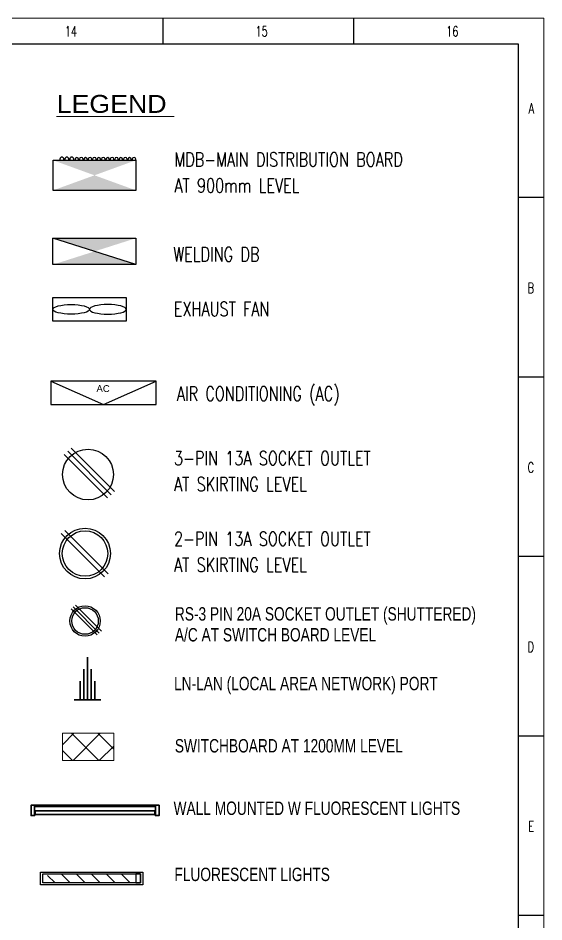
# Model space of a CAD drawing. Header units: inches. Extents: x 67 to 911, y 4 to 601.
# Drawn here: x 765.9 to 911.5, y 350.4 to 600.8 of the extents above; entities that cross this region are included whole.
import ezdxf

# ---------------------------------------------------------------- set-up
doc = ezdxf.new("R2010")
doc.units = ezdxf.units.IN
doc.header["$MEASUREMENT"] = 0
for name, color, linetype, lineweight in [('E-LAN', 6, 'Continuous', 30), ('E-Legend', 7, 'Continuous', 30), ('E-MDB', 1, 'Continuous', 30), ('E-WTL-Wall-Tube-Light', 7, 'Continuous', 30), ('Switchboard', 30, 'Continuous', 13)]:
    doc.layers.add(name, color=color, linetype=linetype, lineweight=lineweight)
for name, color, linetype in [('Exhaust Fans', 7, 'Continuous'), ('HVAC', 44, 'Continuous'), ('Panels', 1, 'Continuous'), ('Sockets', 7, 'Continuous')]:
    doc.layers.add(name, color=color, linetype=linetype)
doc.styles.get("Standard").update_dxf_attribs({"font": 'arial.ttf'})
doc.styles.add('Swiss721', font='swisscl.ttf')
doc.styles.add('TAVE1', font='ROMANS.shx', dxfattribs={"width": 0.75})
doc.styles.add('TEG BORDER', font='txt_qlt.shx', dxfattribs={"width": 0.7, "bigfont": 'hztxt.shx'})
doc.styles.add('TIMES', font='ARIALN.TTF')

# ---------------------------------------------------------------- blocks, each defined once
blk = doc.blocks.new('252 BORDER A2')
for p, q in [((519.75, 420), (519.75, 415)), ((556.87, 420), (556.87, 415)), ((594, 385), (589, 385)), ((594, 350), (589, 350)), ((594, 315), (589, 315)), ((594, 280), (589, 280)), ((594, 245), (589, 245))]:
    blk.add_line(p, q)
at = {"color": 5, "lineweight": 15}
blk.add_lwpolyline([(0, 420), (594, 420), (594, 0), (0, 0)], close=True, dxfattribs=at)
blk.add_lwpolyline([(5, 415), (589, 415), (589, 5), (5, 5)], close=True)
at = {"char_height": 2, "width": 2, "style": 'TEG BORDER'}
for s, insert, attachment_point in [('\\pi-0.033333;14', (500.67, 418.41), 1), ('\\pi2.2204e-016;15', (537.8, 418.41), 1), ('\\pi0.033333;16', (574.92, 418.41), 1), ('A', (592.09, 403.39), 3), ('B', (592.09, 368.39), 3), ('C', (592.09, 333.39), 3), ('D', (592.09, 298.39), 3), ('E', (592.09, 263.39), 3)]:
    blk.add_mtext(s, dxfattribs=dict(at, insert=insert, attachment_point=attachment_point))
blk = doc.blocks.new('A$C63C712C3')
at = {"ltscale": 2}
for p, q in [((39.8, 42), (33.8, 42)), ((39.8, 15.9), (33.8, 15.9)), ((1230.6, 42), (1236.6, 42)), ((1230.6, 15.9), (1236.6, 15.9))]:
    blk.add_line(p, q, dxfattribs=at)
for points in [[(35.5, 102.6), (0, 102.6), (0, 0), (35.5, 0)], [(35.5, 102.6), (1235.5, 102.6), (1235.5, 90.2), (35.5, 90.2)], [(1235.5, 102.6), (1270.9, 102.6), (1270.9, 0), (1235.5, 0)], [(39.8, 47.6), (1230.6, 47.6), (1230.6, 10.1), (39.8, 10.1)]]:
    blk.add_lwpolyline(points, close=True, dxfattribs=at)
blk = doc.blocks.new('ASDSAETR')
for p, q in [((51404, -7188.31), (51404, -7197.3)), ((51404, -7190.29), (51410.36, -7190.29)), ((51404, -7191.55), (51414.43, -7191.55)), ((51404, -7192.81), (51418.49, -7192.81)), ((51404, -7194.07), (51414.43, -7194.07)), ((51404, -7195.33), (51410.36, -7195.33))]:
    blk.add_line(p, q)

msp = doc.modelspace()

# ---------------------------------------------------------------- hatches: boundary and pattern name
h = msp.add_hatch(color=190)
h.dxf.hatch_style = 1
h.paths.add_polyline_path([(790.5, 539.84), (775.47, 539.84), (786.97, 536.18), (790.5, 537.3)])
h.paths.add_polyline_path([(790.5, 535.05), (786.97, 536.18), (775.47, 532.52), (790.5, 532.52)])
h.paths.add_polyline_path([(798.47, 539.84), (790.5, 539.84), (790.5, 537.3)])
h.paths.add_polyline_path([(790.5, 535.05), (790.5, 532.52), (798.47, 532.52)])
h = msp.add_hatch()
h.set_pattern_fill('ANSI31', color=256, scale=23.540904, angle=90)
h.set_pattern_definition([(135, (846.5778, 228.2998), (-2.08074, -2.08074), [])])
h.paths.add_polyline_path([(773.99, 363.69), (773.99, 361.22), (798.48, 361.22), (798.48, 363.69)])
at = {"layer": 'Panels'}
h = msp.add_hatch(color=256, dxfattribs=at)
h.dxf.hatch_style = 1
h.paths.add_polyline_path([(787.01, 557.28), (775.55, 553.11), (798.47, 553.11)])
h.paths.add_polyline_path([(775.55, 561.44), (787.01, 557.28), (798.47, 561.44)])
at = {"layer": 'Switchboard'}
h = msp.add_hatch(dxfattribs=at)
h.set_pattern_fill('ANSI37', color=256, scale=41.196582, angle=180)
h.set_pattern_definition([(225, (1101.432, 933.994), (3.641298, -3.641298), []), (315, (1101.432, 933.994), (3.641298, 3.641298), [])])
h.paths.add_polyline_path([(778.15, 402.69), (778.15, 395.15), (792.34, 395.15), (792.34, 402.69)])

# ---------------------------------------------------------------- linework, layer by layer
at = {"color": 190}
msp.add_line((798.47, 532.52), (775.47, 539.84), dxfattribs=at)
msp.add_lwpolyline([(798.47, 532.52), (775.47, 532.52), (775.47, 539.84), (798.47, 539.84)], close=True, dxfattribs=at)
for points in [[(800.36, 364.2), (800.36, 360.67), (772.11, 360.67), (772.11, 364.2)], [(799.74, 363.69), (799.74, 361.22), (772.73, 361.22), (772.73, 363.69)], [(799.74, 361.22), (799.74, 363.69), (798.48, 363.69), (798.48, 361.22)]]:
    msp.add_lwpolyline(points, close=True)
at = {"layer": 'Exhaust Fans'}
msp.add_lwpolyline([(795.8, 523.38), (795.8, 516.9), (775.47, 516.9), (775.47, 523.38)], close=True, dxfattribs=at)
msp.add_ellipse((780.55, 520.14), major_axis=(5.08, 0), ratio=0.260631, dxfattribs=at)
at = {"layer": 'Exhaust Fans', "extrusion": (0, 0, -1)}
msp.add_ellipse((790.71, 520.14), major_axis=(-5.08, 0), ratio=0.260631, dxfattribs=at)
at = {"layer": 'HVAC'}
for p, q in [((774.96, 500.2), (789.55, 493.77)), ((789.55, 493.77), (804.14, 500.2))]:
    msp.add_line(p, q, dxfattribs=at)
msp.add_lwpolyline([(804.14, 500.2), (774.96, 500.2), (774.96, 493.77), (804.14, 493.77)], close=True, dxfattribs=at)
at = {"layer": 'Panels'}
msp.add_lwpolyline([(798.47, 553.11), (775.55, 553.11), (775.55, 561.44), (798.47, 561.44)], close=True, dxfattribs=at)
for points in [[(778.53, 561.46), (778.53, 561.78, 1), (777.45, 561.78), (777.45, 561.46)], [(779.89, 561.46), (779.89, 561.78, 1), (778.81, 561.78), (778.81, 561.46)], [(781.25, 561.46), (781.25, 561.78, 1), (780.17, 561.78), (780.17, 561.46)], [(782.61, 561.44), (782.61, 561.73, 1), (781.64, 561.73), (781.64, 561.44)], [(783.84, 561.44), (783.84, 561.73, 1), (782.86, 561.73), (782.86, 561.44)], [(785.05, 561.44), (785.05, 561.73, 1), (784.08, 561.73), (784.08, 561.44)], [(786.28, 561.44), (786.28, 561.73, 1), (785.3, 561.73), (785.3, 561.44)], [(787.49, 561.44), (787.49, 561.73, 1), (786.51, 561.73), (786.51, 561.44)], [(788.71, 561.44), (788.71, 561.73, 1), (787.74, 561.73), (787.74, 561.44)], [(789.93, 561.44), (789.93, 561.73, 1), (788.95, 561.73), (788.95, 561.44)], [(791.16, 561.44), (791.16, 561.73, 1), (790.19, 561.73), (790.19, 561.44)], [(792.38, 561.44), (792.38, 561.73, 1), (791.4, 561.73), (791.4, 561.44)], [(793.59, 561.44), (793.59, 561.73, 1), (792.61, 561.73), (792.61, 561.44)], [(794.81, 561.44), (794.81, 561.73, 1), (793.84, 561.73), (793.84, 561.44)], [(796.03, 561.44), (796.03, 561.73, 1), (795.05, 561.73), (795.05, 561.44)], [(797.22, 561.44), (797.22, 561.73, 1), (796.25, 561.73), (796.25, 561.44)], [(798.47, 561.44), (798.47, 561.73, 1), (797.49, 561.73), (797.49, 561.44)]]:
    msp.add_lwpolyline(points, format="xyb", dxfattribs=at)
at = {"layer": 'Sockets', "color": 5}
for p, q in [((792.59, 469.66), (780.58, 481.66)), ((790.65, 467.92), (778.64, 479.93)), ((791.62, 468.79), (779.61, 480.8))]:
    msp.add_line(p, q, dxfattribs=at)
at = {"layer": 'Sockets', "color": 3}
for p, q in [((790.8, 446.89), (778.79, 458.9)), ((789.83, 446.02), (777.82, 458.03)), ((780.56, 437.15), (787.76, 429.94)), ((781.14, 437.67), (788.34, 430.46)), ((781.72, 438.19), (788.93, 430.98))]:
    msp.add_line(p, q, dxfattribs=at)
at = {"layer": 'Sockets', "color": 5}
msp.add_circle((785.22, 474.37), 7.03, dxfattribs=at)
at = {"layer": 'Sockets', "color": 3}
for centre, radius in [((784.4, 452.48), 7.03), ((784.4, 452.48), 6.29), ((784.4, 433.79), 4.22), ((784.4, 433.79), 3.68)]:
    msp.add_circle(centre, radius, dxfattribs=at)
at = {"layer": 'Switchboard'}
msp.add_lwpolyline([(792.34, 395.15), (778.15, 395.15), (778.15, 402.69), (792.34, 402.69)], close=True, dxfattribs=at)

# ---------------------------------------------------------------- block references
at = {"xscale": 1.4211126, "yscale": 1.4211126, "zscale": 1.4211126}
msp.add_blockref('252 BORDER A2', (67.34, 3.98), dxfattribs=at)
at = {"layer": 'E-LAN', "lineweight": -2, "xscale": 0.8164800000000004, "yscale": 0.8164800000000004, "zscale": 0.8164800000000004, "rotation": 89.99999999999999}
msp.add_blockref('ASDSAETR', (-5087.72, -41558.42), dxfattribs=at)
at = {"layer": 'E-WTL-Wall-Tube-Light', "lineweight": 0, "xscale": 0.02788986708809698, "yscale": 0.02788986708809698, "zscale": 0.02788986708809698}
msp.add_blockref('A$C63C712C3', (769.45, 379.89), dxfattribs=at)

# ---------------------------------------------------------------- texts
at = {"layer": 'E-Legend', "lineweight": 0, "style": 'TIMES', "width": 1.3}
msp.add_text('%%ULEGEND ', height=4.972, dxfattribs=at).set_placement((776.54, 574.58))
at = {"layer": 'E-MDB', "color": 0, "lineweight": 0, "style": 'TAVE1', "width": 0.75}
for s, height, p in [('MDB-MAIN DISTRIBUTION BOARD', 3.9061, (809.12, 559.68)), ('AT 900mm LEVEL', 3.9061, (809.12, 552.48)), ('WELDING DB', 3.906, (808.84, 533.43)), ('EXHAUST FAN', 3.9061, (808.96, 518.29)), ('AIR CONDITIONING (AC)', 3.9061, (809.8, 494.82)), ('3-PIN 13A SOCKET OUTLET ', 3.9061, (809.04, 476.92)), ('AT SKIRTING LEVEL', 3.9061, (809.04, 469.72)), ('2-PIN 13A SOCKET OUTLET', 3.9061, (809.04, 454.63)), ('AT SKIRTING LEVEL', 3.9061, (809.04, 447.43))]:
    msp.add_text(s, height=height, dxfattribs=at).set_placement(p)
at = {"layer": 'HVAC'}
msp.add_text('AC', height=1.902, dxfattribs=at).set_placement((787.56, 497.23))
at = {"layer": 'Sockets', "color": 0, "style": 'Swiss721'}
for s, p in [('RS-3 PIN 20A SOCKET OUTLET (SHUTTERED)', (809.28, 433.91)), ('A/C AT SWITCH BOARD LEVEL', (809.28, 428.12)), ('LN-LAN (LOCAL AREA NETWORK) PORT', (809.05, 414.61)), ('SWITCHBOARD AT 1200MM LEVEL', (809.27, 397.36)), ('WALL MOUNTED W FLUORESCENT LIGHTS ', (808.92, 380.06)), ('FLUORESCENT LIGHTS ', (809.15, 361.73))]:
    msp.add_text(s, height=3.7068, dxfattribs=at).set_placement(p)

doc.saveas('drawing.dxf')
